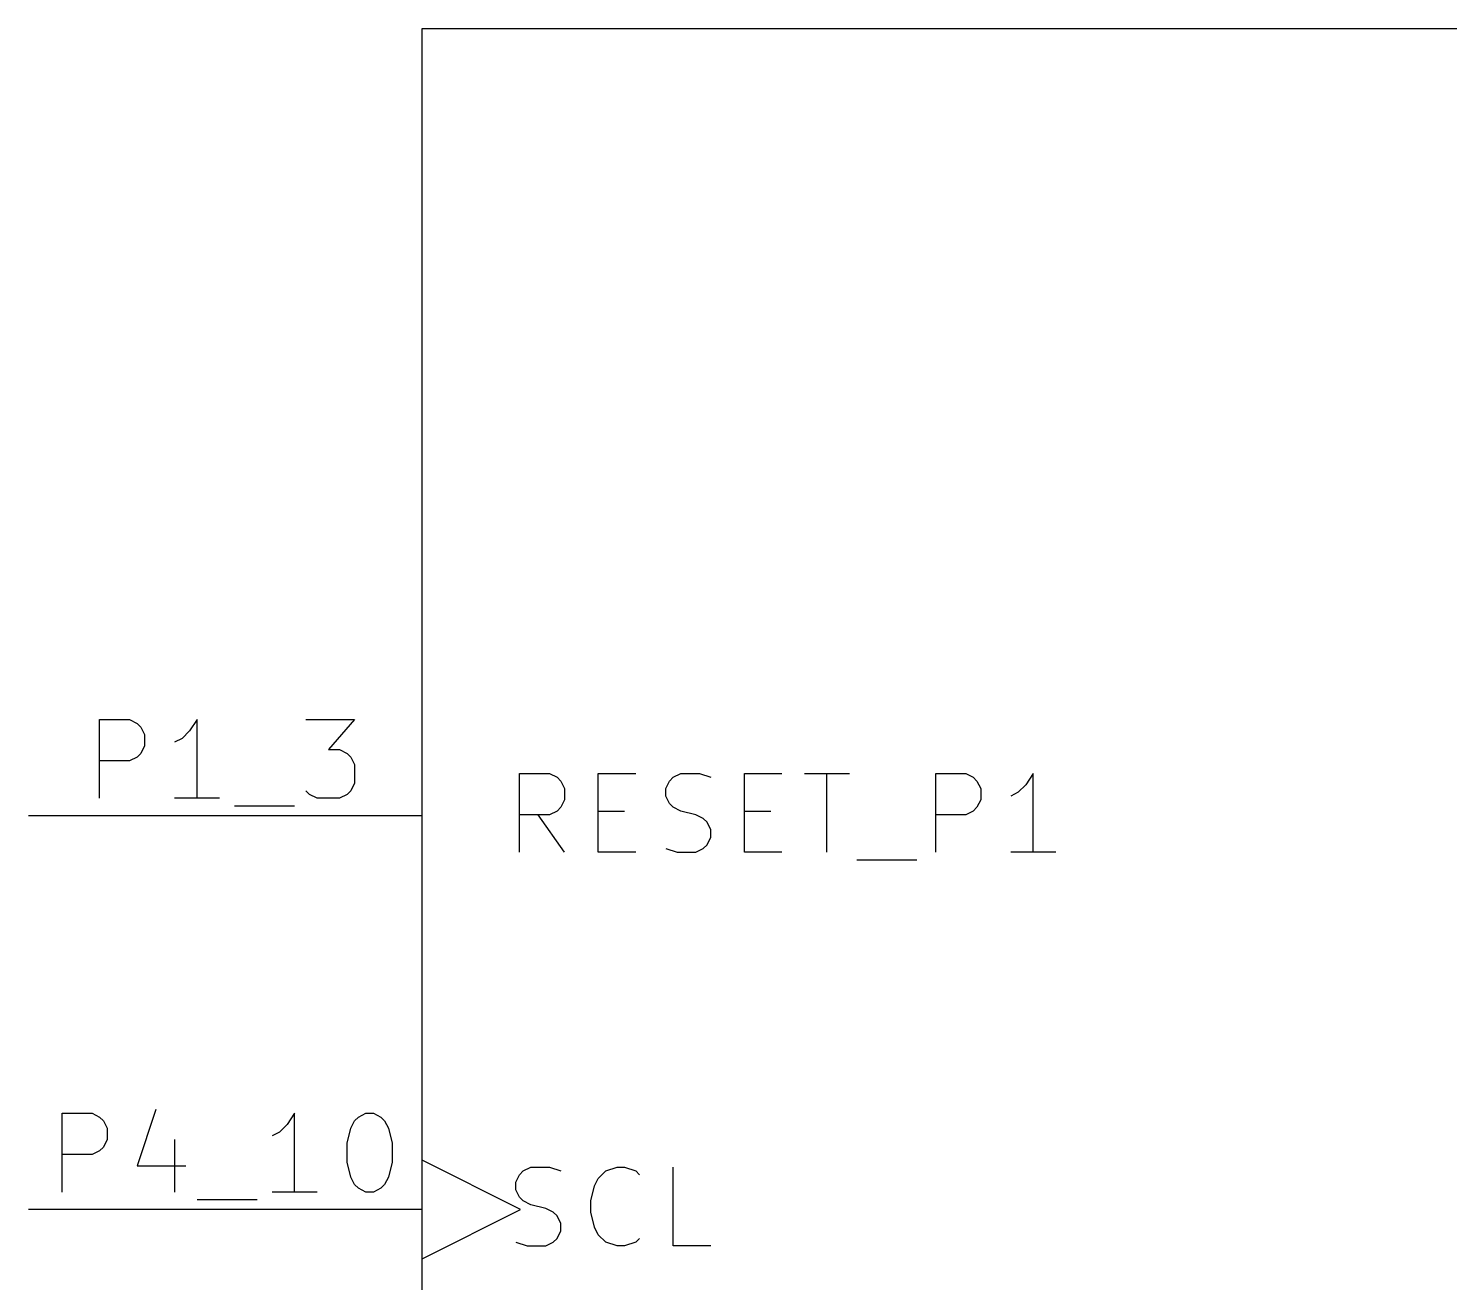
# Model space of a CAD drawing. Header units: inches. Extents: x 0.39 to 7.87, y -5.43 to -0.39.
# Drawn here: x 1.25 to 1.972, y -2.337 to -1.7 of the extents above; entities that cross this region are included whole.
import ezdxf

# ---------------------------------------------------------------- set-up
doc = ezdxf.new("R2010")
doc.units = ezdxf.units.IN
doc.header["$MEASUREMENT"] = 0
for name, color, linetype in [('GREENSIXTYFIVE', 129, 'CONTINUOUS'), ('LIGHTRED', 12, 'CONTINUOUS'), ('RED', 14, 'CONTINUOUS'), ('WHITE', 250, 'CONTINUOUS')]:
    doc.layers.add(name, color=color, linetype=linetype)

msp = doc.modelspace()

# ---------------------------------------------------------------- linework, layer by layer
at = {"layer": 'GREENSIXTYFIVE', "linetype": 'CONTINUOUS'}
for p, q in [((1.49952, -2.1185), (1.49952, -2.0785)), ((1.49952, -2.0785), (1.51476, -2.0785)), ((1.49952, -2.1185), (1.49952, -2.0785)), ((1.49952, -2.0785), (1.51476, -2.0785)), ((1.51476, -2.0785), (1.51857, -2.08041)), ((1.51476, -2.0785), (1.51857, -2.08041)), ((1.53952, -2.1185), (1.53952, -2.0785)), ((1.53952, -2.0785), (1.55857, -2.0785)), ((1.53952, -2.1185), (1.53952, -2.0785)), ((1.53952, -2.0785), (1.55857, -2.0785)), ((1.57761, -2.08041), (1.58143, -2.0785)), ((1.57761, -2.08041), (1.58143, -2.0785)), ((1.58143, -2.0785), (1.59095, -2.0785)), ((1.58143, -2.0785), (1.59095, -2.0785)), ((1.59095, -2.0785), (1.59666, -2.08041)), ((1.59095, -2.0785), (1.59666, -2.08041)), ((1.61381, -2.1185), (1.61381, -2.0785)), ((1.61381, -2.0785), (1.63285, -2.0785)), ((1.61381, -2.1185), (1.61381, -2.0785)), ((1.61381, -2.0785), (1.63285, -2.0785)), ((1.64428, -2.0785), (1.66714, -2.0785)), ((1.64428, -2.0785), (1.66714, -2.0785)), ((1.65571, -2.1185), (1.65571, -2.0785)), ((1.65571, -2.1185), (1.65571, -2.0785)), ((1.71095, -2.1185), (1.71095, -2.0785)), ((1.71095, -2.0785), (1.72619, -2.0785)), ((1.71095, -2.1185), (1.71095, -2.0785)), ((1.71095, -2.0785), (1.72619, -2.0785)), ((1.72619, -2.0785), (1.73, -2.08041)), ((1.72619, -2.0785), (1.73, -2.08041)), ((1.76047, -2.0785), (1.75666, -2.08422)), ((1.76047, -2.0785), (1.75666, -2.08422)), ((1.76047, -2.1185), (1.76047, -2.0785)), ((1.76047, -2.1185), (1.76047, -2.0785)), ((1.51857, -2.08041), (1.52047, -2.08231)), ((1.51857, -2.08041), (1.52047, -2.08231)), ((1.52047, -2.08231), (1.52238, -2.08613)), ((1.52047, -2.08231), (1.52238, -2.08613)), ((1.52238, -2.08613), (1.52238, -2.09184)), ((1.52238, -2.08613), (1.52238, -2.09184)), ((1.57381, -2.08613), (1.57571, -2.08231)), ((1.57381, -2.08613), (1.57571, -2.08231)), ((1.57381, -2.08993), (1.57381, -2.08613)), ((1.57381, -2.08993), (1.57381, -2.08613)), ((1.57571, -2.08231), (1.57761, -2.08041)), ((1.57571, -2.08231), (1.57761, -2.08041)), ((1.73, -2.08041), (1.7319, -2.08231)), ((1.73, -2.08041), (1.7319, -2.08231)), ((1.7319, -2.08231), (1.7338, -2.08613)), ((1.7319, -2.08231), (1.7338, -2.08613)), ((1.7338, -2.08613), (1.7338, -2.09184)), ((1.7338, -2.08613), (1.7338, -2.09184)), ((1.75666, -2.08422), (1.75285, -2.08803)), ((1.75666, -2.08422), (1.75285, -2.08803)), ((1.52238, -2.09184), (1.52047, -2.09565)), ((1.52238, -2.09184), (1.52047, -2.09565)), ((1.57571, -2.09374), (1.57381, -2.08993)), ((1.57571, -2.09374), (1.57381, -2.08993)), ((1.57761, -2.09565), (1.57571, -2.09374)), ((1.57761, -2.09565), (1.57571, -2.09374)), ((1.7338, -2.09184), (1.7319, -2.09565)), ((1.7338, -2.09184), (1.7319, -2.09565)), ((1.75285, -2.08803), (1.74904, -2.08993)), ((1.75285, -2.08803), (1.74904, -2.08993)), ((1.51476, -2.09946), (1.49952, -2.09946)), ((1.51476, -2.09946), (1.49952, -2.09946)), ((1.52238, -2.1185), (1.50905, -2.09946)), ((1.52238, -2.1185), (1.50905, -2.09946)), ((1.51857, -2.09755), (1.51476, -2.09946)), ((1.51857, -2.09755), (1.51476, -2.09946)), ((1.52047, -2.09565), (1.51857, -2.09755)), ((1.52047, -2.09565), (1.51857, -2.09755)), ((1.53952, -2.09755), (1.55285, -2.09755)), ((1.53952, -2.09755), (1.55285, -2.09755)), ((1.58143, -2.09755), (1.57761, -2.09565)), ((1.58143, -2.09755), (1.57761, -2.09565)), ((1.58904, -2.09946), (1.58143, -2.09755)), ((1.58904, -2.09946), (1.58143, -2.09755)), ((1.59285, -2.10136), (1.58904, -2.09946)), ((1.59285, -2.10136), (1.58904, -2.09946)), ((1.61381, -2.09755), (1.62714, -2.09755)), ((1.61381, -2.09755), (1.62714, -2.09755)), ((1.72619, -2.09946), (1.71095, -2.09946)), ((1.72619, -2.09946), (1.71095, -2.09946)), ((1.73, -2.09755), (1.72619, -2.09946)), ((1.73, -2.09755), (1.72619, -2.09946)), ((1.7319, -2.09565), (1.73, -2.09755)), ((1.7319, -2.09565), (1.73, -2.09755)), ((1.59476, -2.10327), (1.59285, -2.10136)), ((1.59476, -2.10327), (1.59285, -2.10136)), ((1.59666, -2.10707), (1.59476, -2.10327)), ((1.59666, -2.10707), (1.59476, -2.10327)), ((1.59666, -2.11089), (1.59666, -2.10707)), ((1.59666, -2.11089), (1.59666, -2.10707)), ((1.59285, -2.1166), (1.59476, -2.1147)), ((1.59285, -2.1166), (1.59476, -2.1147)), ((1.59476, -2.1147), (1.59666, -2.11089)), ((1.59476, -2.1147), (1.59666, -2.11089)), ((1.55857, -2.1185), (1.53952, -2.1185)), ((1.55857, -2.1185), (1.53952, -2.1185)), ((1.57381, -2.1166), (1.57952, -2.1185)), ((1.57381, -2.1166), (1.57952, -2.1185)), ((1.57952, -2.1185), (1.58904, -2.1185)), ((1.57952, -2.1185), (1.58904, -2.1185)), ((1.58904, -2.1185), (1.59285, -2.1166)), ((1.58904, -2.1185), (1.59285, -2.1166)), ((1.63285, -2.1185), (1.61381, -2.1185)), ((1.63285, -2.1185), (1.61381, -2.1185)), ((1.67095, -2.12231), (1.70142, -2.12231)), ((1.67095, -2.12231), (1.70142, -2.12231)), ((1.7719, -2.1185), (1.74904, -2.1185)), ((1.7719, -2.1185), (1.74904, -2.1185)), ((1.49952, -2.28231), (1.50143, -2.28041)), ((1.49952, -2.28231), (1.50143, -2.28041)), ((1.50143, -2.28041), (1.50524, -2.2785)), ((1.50143, -2.28041), (1.50524, -2.2785)), ((1.50524, -2.2785), (1.51476, -2.2785)), ((1.50524, -2.2785), (1.51476, -2.2785)), ((1.51476, -2.2785), (1.52047, -2.28041)), ((1.51476, -2.2785), (1.52047, -2.28041)), ((1.53952, -2.28422), (1.54333, -2.28041)), ((1.53952, -2.28422), (1.54333, -2.28041)), ((1.54333, -2.28041), (1.54904, -2.2785)), ((1.54333, -2.28041), (1.54904, -2.2785)), ((1.54904, -2.2785), (1.55285, -2.2785)), ((1.54904, -2.2785), (1.55285, -2.2785)), ((1.55285, -2.2785), (1.55857, -2.28041)), ((1.55285, -2.2785), (1.55857, -2.28041)), ((1.55857, -2.28041), (1.56047, -2.28231)), ((1.55857, -2.28041), (1.56047, -2.28231)), ((1.57762, -2.3185), (1.57762, -2.2785)), ((1.57762, -2.3185), (1.57762, -2.2785)), ((1.49762, -2.28613), (1.49952, -2.28231)), ((1.49762, -2.28613), (1.49952, -2.28231)), ((1.49762, -2.28993), (1.49762, -2.28613)), ((1.49762, -2.28993), (1.49762, -2.28613)), ((1.53571, -2.29565), (1.53762, -2.28803)), ((1.53571, -2.29565), (1.53762, -2.28803)), ((1.53762, -2.28803), (1.53952, -2.28422)), ((1.53762, -2.28803), (1.53952, -2.28422)), ((1.49952, -2.29374), (1.49762, -2.28993)), ((1.49952, -2.29374), (1.49762, -2.28993)), ((1.50143, -2.29565), (1.49952, -2.29374)), ((1.50143, -2.29565), (1.49952, -2.29374)), ((1.50524, -2.29755), (1.50143, -2.29565)), ((1.50524, -2.29755), (1.50143, -2.29565)), ((1.53571, -2.30136), (1.53571, -2.29565)), ((1.53571, -2.30136), (1.53571, -2.29565)), ((1.51285, -2.29946), (1.50524, -2.29755)), ((1.51285, -2.29946), (1.50524, -2.29755)), ((1.51667, -2.30136), (1.51285, -2.29946)), ((1.51667, -2.30136), (1.51285, -2.29946)), ((1.51857, -2.30327), (1.51667, -2.30136)), ((1.51857, -2.30327), (1.51667, -2.30136)), ((1.53762, -2.30898), (1.53571, -2.30136)), ((1.53762, -2.30898), (1.53571, -2.30136)), ((1.52047, -2.30707), (1.51857, -2.30327)), ((1.52047, -2.30707), (1.51857, -2.30327)), ((1.52047, -2.31089), (1.52047, -2.30707)), ((1.52047, -2.31089), (1.52047, -2.30707)), ((1.53952, -2.31279), (1.53762, -2.30898)), ((1.53952, -2.31279), (1.53762, -2.30898)), ((1.49762, -2.3166), (1.50333, -2.3185)), ((1.49762, -2.3166), (1.50333, -2.3185)), ((1.51285, -2.3185), (1.51667, -2.3166)), ((1.51285, -2.3185), (1.51667, -2.3166)), ((1.51667, -2.3166), (1.51857, -2.3147)), ((1.51667, -2.3166), (1.51857, -2.3147)), ((1.51857, -2.3147), (1.52047, -2.31089)), ((1.51857, -2.3147), (1.52047, -2.31089)), ((1.54333, -2.3166), (1.53952, -2.31279)), ((1.54333, -2.3166), (1.53952, -2.31279)), ((1.54904, -2.3185), (1.54333, -2.3166)), ((1.54904, -2.3185), (1.54333, -2.3166)), ((1.55857, -2.3166), (1.55285, -2.3185)), ((1.55857, -2.3166), (1.55285, -2.3185)), ((1.56047, -2.3147), (1.55857, -2.3166)), ((1.56047, -2.3147), (1.55857, -2.3166)), ((1.50333, -2.3185), (1.51285, -2.3185)), ((1.50333, -2.3185), (1.51285, -2.3185)), ((1.55285, -2.3185), (1.54904, -2.3185)), ((1.55285, -2.3185), (1.54904, -2.3185)), ((1.59667, -2.3185), (1.57762, -2.3185)), ((1.59667, -2.3185), (1.57762, -2.3185))]:
    msp.add_line(p, q, dxfattribs=at)
at = {"layer": 'LIGHTRED', "linetype": 'CONTINUOUS'}
for p, q in [((1.28619, -2.0911), (1.28619, -2.0511)), ((1.28619, -2.0511), (1.30143, -2.0511)), ((1.28619, -2.0911), (1.28619, -2.0511)), ((1.28619, -2.0511), (1.30143, -2.0511)), ((1.30143, -2.0511), (1.30524, -2.05301)), ((1.30143, -2.0511), (1.30524, -2.05301)), ((1.30524, -2.05301), (1.30714, -2.05491)), ((1.30524, -2.05301), (1.30714, -2.05491)), ((1.30714, -2.05491), (1.30905, -2.05872)), ((1.30714, -2.05491), (1.30905, -2.05872)), ((1.33191, -2.05682), (1.32809, -2.06063)), ((1.33191, -2.05682), (1.32809, -2.06063)), ((1.33572, -2.0511), (1.33191, -2.05682)), ((1.33572, -2.0511), (1.33191, -2.05682)), ((1.33572, -2.0911), (1.33572, -2.0511)), ((1.33572, -2.0911), (1.33572, -2.0511)), ((1.39095, -2.0511), (1.41571, -2.0511)), ((1.39095, -2.0511), (1.41571, -2.0511)), ((1.41571, -2.0511), (1.40238, -2.06634)), ((1.41571, -2.0511), (1.40238, -2.06634)), ((1.30905, -2.06444), (1.30714, -2.06825)), ((1.30905, -2.06444), (1.30714, -2.06825)), ((1.30905, -2.05872), (1.30905, -2.06444)), ((1.30905, -2.05872), (1.30905, -2.06444)), ((1.32809, -2.06063), (1.32429, -2.06253)), ((1.32809, -2.06063), (1.32429, -2.06253)), ((1.30143, -2.07206), (1.28619, -2.07206)), ((1.30143, -2.07206), (1.28619, -2.07206)), ((1.30524, -2.07015), (1.30143, -2.07206)), ((1.30524, -2.07015), (1.30143, -2.07206)), ((1.30714, -2.06825), (1.30524, -2.07015)), ((1.30714, -2.06825), (1.30524, -2.07015)), ((1.40238, -2.06634), (1.40809, -2.06634)), ((1.40238, -2.06634), (1.40809, -2.06634)), ((1.40809, -2.06634), (1.41191, -2.06825)), ((1.40809, -2.06634), (1.41191, -2.06825)), ((1.41191, -2.06825), (1.41381, -2.07015)), ((1.41191, -2.06825), (1.41381, -2.07015)), ((1.41381, -2.07015), (1.41571, -2.07396)), ((1.41381, -2.07015), (1.41571, -2.07396)), ((1.41571, -2.07396), (1.41571, -2.08348)), ((1.41571, -2.07396), (1.41571, -2.08348)), ((1.41571, -2.08348), (1.41381, -2.0873)), ((1.41571, -2.08348), (1.41381, -2.0873)), ((1.34714, -2.0911), (1.32429, -2.0911)), ((1.34714, -2.0911), (1.32429, -2.0911)), ((1.39286, -2.0892), (1.39095, -2.0873)), ((1.39286, -2.0892), (1.39095, -2.0873)), ((1.39667, -2.0911), (1.39286, -2.0892)), ((1.39667, -2.0911), (1.39286, -2.0892)), ((1.40809, -2.0911), (1.39667, -2.0911)), ((1.40809, -2.0911), (1.39667, -2.0911)), ((1.41191, -2.0892), (1.40809, -2.0911)), ((1.41191, -2.0892), (1.40809, -2.0911)), ((1.41381, -2.0873), (1.41191, -2.0892)), ((1.41381, -2.0873), (1.41191, -2.0892)), ((1.35476, -2.09491), (1.38524, -2.09491)), ((1.35476, -2.09491), (1.38524, -2.09491)), ((1.26715, -2.2911), (1.26715, -2.2511)), ((1.26715, -2.2511), (1.28238, -2.2511)), ((1.26715, -2.2911), (1.26715, -2.2511)), ((1.26715, -2.2511), (1.28238, -2.2511)), ((1.28238, -2.2511), (1.28619, -2.25301)), ((1.28238, -2.2511), (1.28619, -2.25301)), ((1.31476, -2.2492), (1.30524, -2.27777)), ((1.31476, -2.2492), (1.30524, -2.27777)), ((1.38524, -2.2511), (1.38143, -2.25682)), ((1.38524, -2.2511), (1.38143, -2.25682)), ((1.38524, -2.2911), (1.38524, -2.2511)), ((1.38524, -2.2911), (1.38524, -2.2511)), ((1.41762, -2.25301), (1.42143, -2.2511)), ((1.41762, -2.25301), (1.42143, -2.2511)), ((1.42143, -2.2511), (1.42524, -2.2511)), ((1.42143, -2.2511), (1.42524, -2.2511)), ((1.42524, -2.2511), (1.42905, -2.25301)), ((1.42524, -2.2511), (1.42905, -2.25301)), ((1.28619, -2.25301), (1.28809, -2.25491)), ((1.28619, -2.25301), (1.28809, -2.25491)), ((1.28809, -2.25491), (1.29, -2.25872)), ((1.28809, -2.25491), (1.29, -2.25872)), ((1.29, -2.25872), (1.29, -2.26444)), ((1.29, -2.25872), (1.29, -2.26444)), ((1.38143, -2.25682), (1.37762, -2.26063)), ((1.38143, -2.25682), (1.37762, -2.26063)), ((1.41191, -2.26634), (1.41381, -2.25872)), ((1.41191, -2.26634), (1.41381, -2.25872)), ((1.41381, -2.25872), (1.41571, -2.25491)), ((1.41381, -2.25872), (1.41571, -2.25491)), ((1.41571, -2.25491), (1.41762, -2.25301)), ((1.41571, -2.25491), (1.41762, -2.25301)), ((1.42905, -2.25301), (1.43095, -2.25491)), ((1.42905, -2.25301), (1.43095, -2.25491)), ((1.43095, -2.25491), (1.43286, -2.25872)), ((1.43095, -2.25491), (1.43286, -2.25872)), ((1.43286, -2.25872), (1.43476, -2.26634)), ((1.43286, -2.25872), (1.43476, -2.26634)), ((1.29, -2.26444), (1.28809, -2.26825)), ((1.29, -2.26444), (1.28809, -2.26825)), ((1.32429, -2.26444), (1.32429, -2.2911)), ((1.32429, -2.26444), (1.32429, -2.2911)), ((1.37762, -2.26063), (1.37381, -2.26253)), ((1.37762, -2.26063), (1.37381, -2.26253)), ((1.41191, -2.27587), (1.41191, -2.26634)), ((1.41191, -2.27587), (1.41191, -2.26634)), ((1.43476, -2.26634), (1.43476, -2.27587)), ((1.43476, -2.26634), (1.43476, -2.27587)), ((1.28238, -2.27206), (1.26715, -2.27206)), ((1.28238, -2.27206), (1.26715, -2.27206)), ((1.28619, -2.27015), (1.28238, -2.27206)), ((1.28619, -2.27015), (1.28238, -2.27206)), ((1.28809, -2.26825), (1.28619, -2.27015)), ((1.28809, -2.26825), (1.28619, -2.27015)), ((1.30524, -2.27777), (1.33, -2.27777)), ((1.30524, -2.27777), (1.33, -2.27777)), ((1.41381, -2.28348), (1.41191, -2.27587)), ((1.41381, -2.28348), (1.41191, -2.27587)), ((1.43476, -2.27587), (1.43286, -2.28348)), ((1.43476, -2.27587), (1.43286, -2.28348)), ((1.41571, -2.2873), (1.41381, -2.28348)), ((1.41571, -2.2873), (1.41381, -2.28348)), ((1.41762, -2.2892), (1.41571, -2.2873)), ((1.41762, -2.2892), (1.41571, -2.2873)), ((1.43095, -2.2873), (1.42905, -2.2892)), ((1.43095, -2.2873), (1.42905, -2.2892)), ((1.43286, -2.28348), (1.43095, -2.2873)), ((1.43286, -2.28348), (1.43095, -2.2873)), ((1.33572, -2.29491), (1.36619, -2.29491)), ((1.33572, -2.29491), (1.36619, -2.29491)), ((1.39667, -2.2911), (1.37381, -2.2911)), ((1.39667, -2.2911), (1.37381, -2.2911)), ((1.42143, -2.2911), (1.41762, -2.2892)), ((1.42143, -2.2911), (1.41762, -2.2892)), ((1.42524, -2.2911), (1.42143, -2.2911)), ((1.42524, -2.2911), (1.42143, -2.2911)), ((1.42905, -2.2892), (1.42524, -2.2911)), ((1.42905, -2.2892), (1.42524, -2.2911))]:
    msp.add_line(p, q, dxfattribs=at)
at = {"layer": 'RED', "linetype": 'CONTINUOUS'}
for p, q in [((1.45, -4.1), (1.45, -1.7)), ((1.45, -1.7), (2.45, -1.7)), ((1.45, -2.1), (1.25, -2.1)), ((1.45, -2.1), (1.25, -2.1)), ((1.5, -2.3), (1.45, -2.275)), ((1.5, -2.3), (1.45, -2.275)), ((1.45, -2.3), (1.25, -2.3)), ((1.45, -2.3), (1.25, -2.3)), ((1.45, -2.325), (1.5, -2.3)), ((1.45, -2.325), (1.5, -2.3))]:
    msp.add_line(p, q, dxfattribs=at)
at = {"layer": 'WHITE', "linetype": 'CONTINUOUS'}
for p, q in [((1.45, -4.1), (1.45, -1.7)), ((1.45, -1.7), (2.45, -1.7))]:
    msp.add_line(p, q, dxfattribs=at)

doc.saveas('drawing.dxf')
